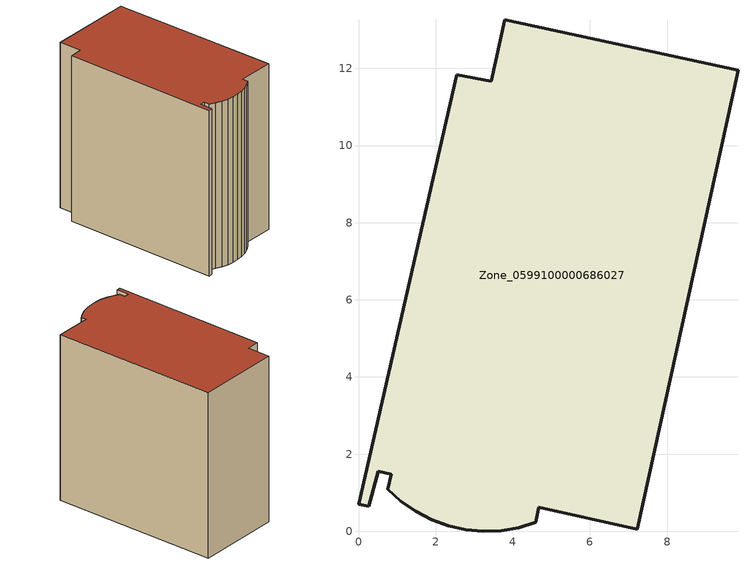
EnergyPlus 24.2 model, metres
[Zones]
Zone_0599100000686027
 floor ground (C_G): 9.84,11.95 7.22,0.05 4.67,0.62 4.6,0.23 4.16,0.1 3.7,0.02 3.24,0 2.78,0.04 2.33,0.14 1.89,0.3 1.48,0.52 1.1,0.78 0.76,1.09 0.85,1.48 0.51,1.56 0.27,0.65 0,0.7 2.55,11.83 3.44,11.66 3.79,13.26 z0
 wall outside (C_F): 2.55,11.83 0,0.7 0.27,0.65 0.51,1.56 0.85,1.48 0.76,1.09 1.1,0.78 1.48,0.52 1.89,0.3 2.33,0.14 2.78,0.04 3.24,0 3.7,0.02 4.16,0.1 4.6,0.23 4.67,0.62 7.22,0.05 9.84,11.95 3.79,13.26 3.44,11.66 2.55,11.83 z0:12.11
 roof outside (C_R): 3.44,11.66 2.55,11.83 0,0.7 0.27,0.65 0.51,1.56 0.85,1.48 0.76,1.09 1.1,0.78 1.48,0.52 1.89,0.3 2.33,0.14 2.78,0.04 3.24,0 3.7,0.02 4.16,0.1 4.6,0.23 4.67,0.62 7.22,0.05 9.84,11.95 3.79,13.26 z12.11
[BUILDING]
Pand.0599100000686027: North Axis=0; Terrain=City; Loads Convergence Tolerance Value=0.04; Temperature Convergence Tolerance Value=0.4; Solar Distribution=FullExterior; Maximum Number of Warmup Days=25; Minimum Number of Warmup Days=1
[Site:Location]
Rotterdam.The.Hague.AP_ZH_NLD Design_Conditions: Latitude=51.96; Longitude=4.45; Time Zone=1; Elevation=-4.5
[SITE:GROUNDTEMPERATURE:BUILDINGSURFACE]
18, 18, 18, 18, 18, 18, 18, 18, 18, 18, 18, 18
[MATERIAL] Thermal Absorptance=0.9; Solar Absorptance=0.7; Visible Absorptance=0.7
Name | Roughness | Thickness | Conductivity | Density | Specific Heat
G.TI.1946 | MediumSmooth | 0.15 | 1 | 540 | 1210
F.TI.1946 | Rough | 0.3 | 0.857143 | 1920 | 840
R.TI.1946 | MediumRough | 0.2 | 0.1 | 1500 | 1000
[CONSTRUCTION]
C_G: G.TI.1946
C_F: F.TI.1946
C_R: R.TI.1946
[ZONE]
Zone_0599100000686027: Type=1; Multiplier=1; Ceiling Height=Autocalculate; Volume=Autocalculate; Floor Area=autocalculate; Part of Total Floor Area=Yes
[ZONEINFILTRATION:DESIGNFLOWRATE]
Infil_Zone_0599100000686027: Zone or ZoneList or Space or SpaceList=Zone_0599100000686027; Schedule=AlwaysOn; Design Flow Rate Calculation Method=Flow/Area; Flow Rate per Floor Area=0.003; Constant Term Coefficient=1; Temperature Term Coefficient=0; Velocity Term Coefficient=0; Velocity Squared Term Coefficient=0
[HVACTEMPLATE:ZONE:IDEALLOADSAIRSYSTEM]
Zone_0599100000686027: Maximum Heating Supply Air Temperature=50; Minimum Cooling Supply Air Temperature=13; Maximum Heating Supply Air Humidity Ratio=0.0156; Minimum Cooling Supply Air Humidity Ratio=0.0077; Heating Limit=NoLimit; Cooling Limit=NoLimit; Dehumidification Control Type=ConstantSensibleHeatRatio; Cooling Sensible Heat Ratio=0.7; Dehumidification Setpoint=60; Humidification Control Type=None; Humidification Setpoint=30; Outdoor Air Method=None; Outdoor Air Flow Rate per Person=0.00944; Outdoor Air Flow Rate per Zone Floor Area=0; Outdoor Air Flow Rate per Zone=0; Demand Controlled Ventilation Type=None; Outdoor Air Economizer Type=NoEconomizer; Heat Recovery Type=None; Sensible Heat Recovery Effectiveness=0.7; Latent Heat Recovery Effectiveness=0.65
[ZONECONTROL:THERMOSTAT]
ThermostatControl_Zone_0599100000686027: Zone or ZoneList=Zone_0599100000686027; Control Type Schedule=DualSetpointControlType; Control 1=Thermostat_Zone_0599100000686027; Temperature Difference Between Cutout And Setpoint=0
[THERMOSTATSETPOINT:DUALSETPOINT]
Thermostat_Zone_0599100000686027: Heating Setpoint Temperature Schedule=HeatingSetpoint_Zone_0599100000686027; Cooling Setpoint Temperature Schedule=CoolingSetpoint_Zone_0599100000686027
[SCHEDULE:COMPACT]
HeatingSetpoint_Zone_0599100000686027: Through: 12/31, For: AllDays, Until: 24:00, 21
CoolingSetpoint_Zone_0599100000686027: Through: 12/31, For: AllDays, Until: 24:00, 24
DualSetpointControlType: Through: 12/31, For: AllDays, Until: 24:00, 4
AlwaysOn: Through: 12/31, For: AllDays, Until: 24:00, 1
